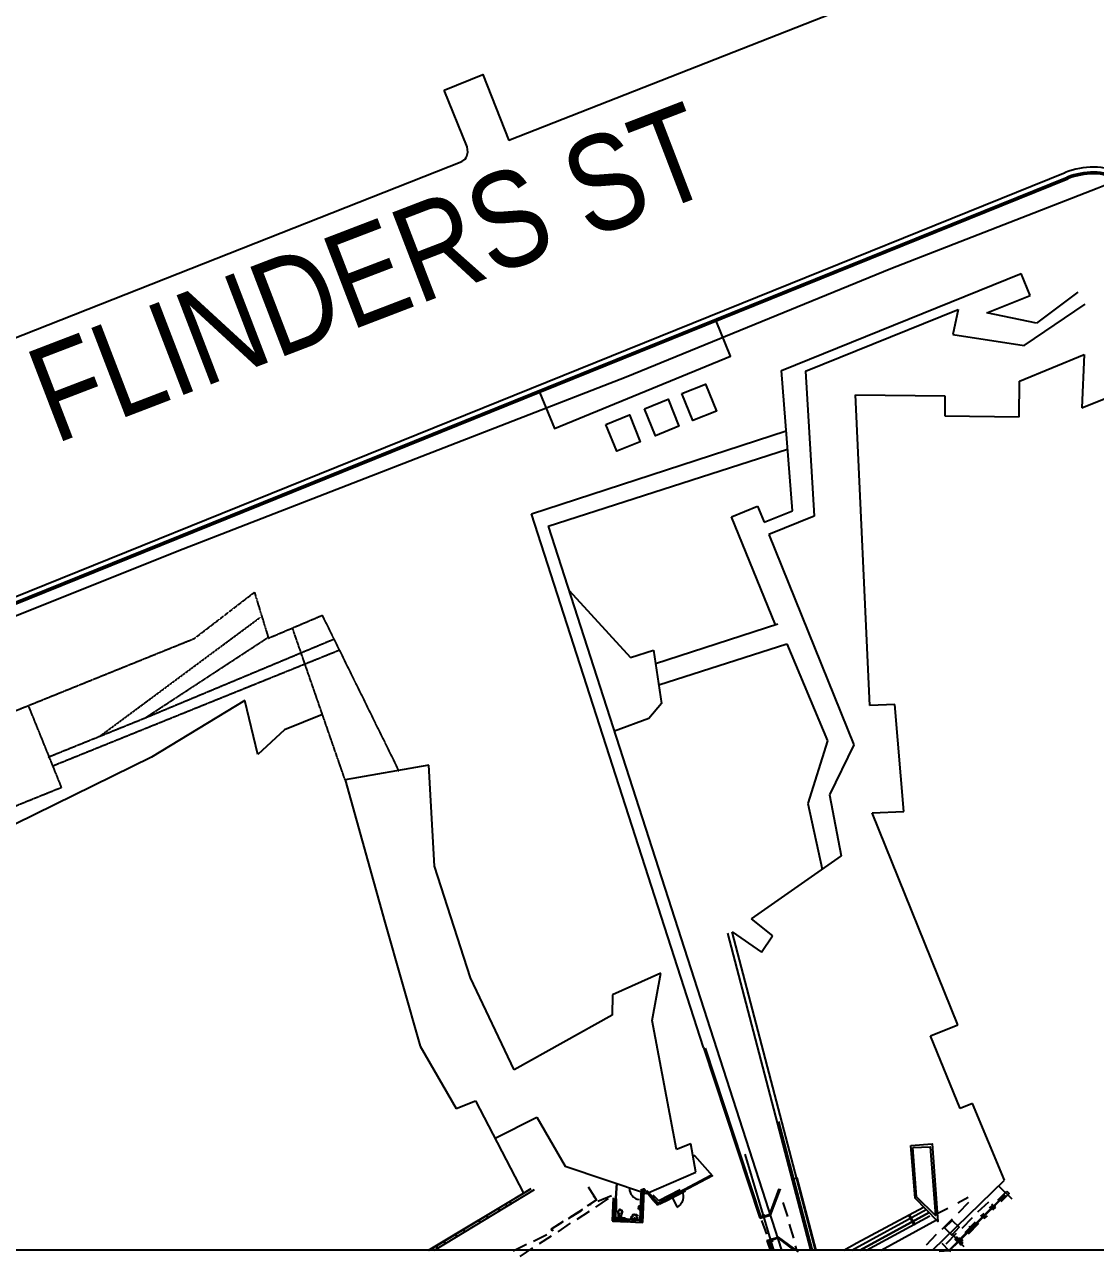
# Model space of a CAD drawing. Header units: millimetres. Extents: x -729344 to 300382, y -40316 to 483387.
# Drawn here: x -385539 to -290308, y -36839 to 72741 of the extents above; entities that cross this region are included whole.
import ezdxf
from ezdxf.enums import TextEntityAlignment as Align

# ---------------------------------------------------------------- set-up
doc = ezdxf.new("R2010")
doc.units = ezdxf.units.MM
doc.linetypes.add('HIDDEN', pattern=[9.525, 6.35, -3.175])
doc.layers.add('04-KEYPLAN', color=7, linetype='Continuous')
doc.styles.add('IMS', font='ARIALN.TTF')

# ---------------------------------------------------------------- blocks, each defined once
blk = doc.blocks.new('A$C005F7801')
for p, q in [((421580, 112359, 640), (386866, 98704, -10600)), ((295823, 39066, -2278), (436365, 95860, -2278)), ((296024, 38662, -2278), (436533, 95443, -2278)), ((296091, 38527, -2278), (436590, 95304, -2278)), ((411111, 78259, -2278), (432439, 86880, -2278)), ((433226, 84933, -2278), (432439, 86880, -2278)), ((429380, 83378, -2278), (433226, 84933, -2278)), ((437477, 85214, -2278), (433787, 82452, -2278)), ((413248, 78184, -2278), (426830, 83674, -2278)), ((426830, 83674, -2278), (426353, 81436, -2278)), ((433787, 82452, -2278), (429380, 83378, -2278)), ((432710, 80469, -2278), (438128, 84151, -2278)), ((426353, 81436, -2278), (432710, 80469, -2278)), ((432288, 77295, -2278), (438030, 79657, -2278)), ((438030, 79657, -2278), (437839, 74937, -2278)), ((412092, 65769, -2278), (411111, 78259, -2278)), ((413248, 78184, -2278), (414021, 65279, -2278)), ((437839, 74937, -2278), (445627, 78085, -2278)), ((432250, 74126, -2278), (432288, 77295, -2278)), ((418974, 48448, -2278), (417708, 76084, -2278)), ((417708, 76084, -2278), (425648, 75984, -2278)), ((425648, 75984, -2278), (425648, 74209, -2278)), ((425648, 74209, -2278), (432250, 74126, -2278)), ((388881, 65485, -2278), (411535, 72865, -2278)), ((390382, 64386, -2278), (411662, 71244, -2278)), ((406685, 65241, -2278), (408999, 66177, -2278)), ((408999, 66177, -2278), (409575, 64752, -2278)), ((409575, 64752, -2278), (412092, 65769, -2278)), ((404177, 18023, -2278), (388881, 65485, -2278)), ((410573, 55620, -2278), (406685, 65241, -2278)), ((414021, 65279, -2278), (409985, 63647, -2278)), ((390382, 64386, -2278), (411131, 0, -2278)), ((409985, 63647, -2278), (417549, 44933, -2278)), ((392225, 58667, -2278), (397690, 52704, -2278)), ((399917, 52186, -2278), (410808, 55696, -2278)), ((400200, 50271, -2278), (411594, 53943, -2278)), ((411594, 53943, -2278), (415225, 45302, -2278)), ((397690, 52704, -2278), (399742, 53365, -2278)), ((399742, 53365, -2278), (400444, 48622, -2278)), ((363391, 48883, -2278), (355094, 43845, -2278)), ((364548, 44074, -2278), (363391, 48883, -2278)), ((400444, 48622, -2278), (399327, 47286, -2278)), ((421209, 48523, -2278), (418974, 48448, -2278)), ((422015, 39011, -2278), (421209, 48523, -2278)), ((370297, 47633, -2278), (366919, 46267, -2278)), ((399327, 47286, -2278), (396257, 46155, -2278)), ((366919, 46267, -2278), (364548, 44074, -2278)), ((415225, 45302, -2278), (413449, 39720, -2278)), ((417549, 44933, -2278), (415398, 40506, -2278)), ((355094, 43845, -2278), (340946, 36891, -2278)), ((379749, 43146, -2278), (372309, 41823, -2278)), ((380244, 34141, -2278), (379749, 43146, -2278)), ((372309, 41823, -2278), (375834, 29165, -2278)), ((413449, 39720, -2278), (414750, 33892, -2278)), ((415398, 40506, -2278), (416436, 35068, -2278)), ((419175, 38906, -2278), (422015, 39011, -2278)), ((426808, 20025, -2278), (419175, 38906, -2278)), ((416436, 35068, -2278), (408414, 29476, -2278)), ((383469, 24218, -2278), (380244, 34141, -2278)), ((375834, 29165, -2278), (378989, 18143, -2278)), ((408414, 29476, -2278), (410311, 27959, -2278)), ((413737, 0, -3359), (406358, 28201, -3359)), ((414135, 0, -3359), (406745, 28298, -3359)), ((406745, 28298, -2278), (409350, 26513, -2278)), ((409350, 26513, -2278), (410311, 27959, -2278)), ((387345, 16018, -2278), (383469, 24218, -2278)), ((400388, 24643, -2278), (396100, 22701, -2278)), ((399629, 20407, -2278), (400388, 24643, -2278)), ((396100, 22701, -2278), (396048, 20884, -2278)), ((396048, 20884, -2278), (387345, 16018, -2278)), ((401796, 8934, -2278), (399629, 20407, -2278)), ((424386, 19046, -2278), (426808, 20025, -2278)), ((426998, 12583, -2278), (424386, 19046, -2278)), ((378989, 18143, -2278), (382185, 12577, -2278)), ((404177, 18023, -3359), (409196, 2829, -3359)), ((404326, 17961, -3359), (409281, 2925, -3359)), ((382185, 12577, -2278), (383914, 13276, -2278)), ((383914, 13276, -2278), (388184, 5069, -2278)), ((428100, 13028, -2278), (426998, 12583, -2278)), ((430960, 6226, -2278), (428100, 13028, -2278)), ((385650, 9938, -2278), (389356, 11810, -2278)), ((389356, 11810, -2278), (391878, 7467, -2278)), ((410852, 11430, -3359), (413840, 0, -3359)), ((403051, 9441, -2278), (401796, 8934, -2278)), ((403505, 6930, -2278), (403051, 9441, -2278)), ((407872, 8520, -2278), (410407, 0, -2278)), ((391878, 7467, -2278), (399103, 5039, -2278)), ((399103, 5039, -2278), (403505, 6930, -2278)), ((400164, 4182, -3359), (404834, 6662, -3359)), ((394668, 4456, -3359), (393956, 5585, -3359)), ((396470, 5940, -3359), (396268, 2826, -3359)), ((396268, 2826, -3359), (396470, 5940, -3359)), ((424544, 0, -2278), (430960, 6226, -2278)), ((431637, 4522, -3359), (430489, 5658, -3359)), ((379730, 0, -3359), (388815, 5448, -3359)), ((379824, 0, -3359), (388868, 5470, -3359)), ((379824, 0, -3359), (388868, 5470, -3359)), ((380267, 0, -3359), (389145, 5399, -3359)), ((394046, 4014, -3359), (394668, 4456, -3359)), ((394622, 3818, -3359), (395729, 4583, -3359)), ((396003, 4820, -3359), (394787, 4319, -3359)), ((396143, 4630, -3359), (396047, 2611, -3359)), ((396218, 4599, -3359), (396094, 3249, -3359)), ((396218, 4599, -3359), (396100, 2633, -3359)), ((396209, 4471, -3359), (396389, 4484, -3359)), ((396237, 2751, -3359), (396346, 4590, -3359)), ((396336, 4462, -3359), (396346, 4590, -3359)), ((396433, 4378, -3359), (396486, 4400, -3359)), ((398543, 2710, -3359), (398663, 5420, -3359)), ((398716, 5442, -3359), (398564, 2658, -3359)), ((398707, 5315, -3359), (398564, 2658, -3359)), ((398564, 2658, -3359), (398707, 5315, -3359)), ((398664, 4369, -3359), (398716, 4391, -3359)), ((398705, 2468, -3359), (398857, 5253, -3359)), ((398779, 2437, -3359), (398909, 5274, -3359)), ((398785, 3924, -3359), (398857, 5253, -3359)), ((398897, 5455, -3359), (399768, 4391, -3359)), ((399143, 5309, -3359), (400164, 4182, -3359)), ((399532, 4664, -3359), (400123, 3980, -3359)), ((399563, 4739, -3359), (400154, 4055, -3359)), ((399678, 4910, -3359), (400204, 4385, -3359)), ((402096, 5349, -3359), (400204, 4385, -3359)), ((400313, 4120, -3359), (401486, 4727, -3359)), ((400640, 4378, -3359), (400693, 4400, -3359)), ((400693, 4400, -3359), (400661, 4325, -3359)), ((400693, 4400, -3359), (400661, 4325, -3359)), ((400693, 4400, -3359), (400661, 4325, -3359)), ((400693, 4400, -3359), (400661, 4325, -3359)), ((400693, 4400, -3359), (400661, 4325, -3359)), ((400693, 4400, -3359), (400661, 4325, -3359)), ((402575, 5237, -3359), (400683, 4273, -3359)), ((400693, 4400, -3359), (400745, 4422, -3359)), ((400693, 4400, -3359), (400715, 4347, -3359)), ((400693, 4400, -3359), (400715, 4347, -3359)), ((400693, 4400, -3359), (400715, 4347, -3359)), ((400693, 4400, -3359), (400715, 4347, -3359)), ((400693, 4400, -3359), (400715, 4347, -3359)), ((400693, 4400, -3359), (400715, 4347, -3359)), ((400693, 4400, -3359), (400715, 4347, -3359)), ((400693, 4400, -3359), (400715, 4347, -3359)), ((400693, 4400, -3359), (400715, 4347, -3359)), ((400693, 4400, -3359), (400715, 4347, -3359)), ((400693, 4400, -3359), (400715, 4347, -3359)), ((400693, 4400, -3359), (400715, 4347, -3359)), ((400693, 4400, -3359), (400715, 4347, -3359)), ((400693, 4400, -3359), (400715, 4347, -3359)), ((400693, 4400, -3359), (400715, 4347, -3359)), ((400693, 4400, -3359), (400715, 4347, -3359)), ((401221, 4618, -3359), (400715, 4347, -3359)), ((401221, 4618, -3359), (400715, 4347, -3359)), ((401315, 4842, -3359), (401856, 3827, -3359)), ((401315, 4842, -3359), (401856, 3827, -3359)), ((408732, 4556, -3359), (409128, 3296, -3359)), ((426817, 4208, -3359), (427726, 4706, -3359)), ((426817, 4208, -3359), (427726, 4706, -3359)), ((426935, 915, -3359), (431028, 4951, -3359)), ((427010, 884, -3359), (431049, 4899, -3359)), ((430996, 4877, -3359), (430029, 3922, -3359)), ((430374, 4435, -3359), (431152, 5250, -3359)), ((430555, 4448, -3359), (430828, 4684, -3359)), ((385943, 3709, -3359), (385891, 3687, -3359)), ((386640, 4120, -3359), (386588, 4098, -3359)), ((386989, 4325, -3359), (386936, 4303, -3359)), ((392188, 2816, -3359), (393318, 3529, -3359)), ((392326, 2934, -3359), (393455, 3647, -3359)), ((392954, 2760, -3359), (394030, 3451, -3359)), ((394152, 4058, -3359), (393835, 3927, -3359)), ((396121, 3631, -3359), (396174, 3653, -3359)), ((396121, 3631, -3359), (396174, 3653, -3359)), ((396121, 3631, -3359), (396174, 3653, -3359)), ((396143, 3578, -3359), (396196, 3600, -3359)), ((396143, 3578, -3359), (396196, 3600, -3359)), ((396143, 3578, -3359), (396196, 3600, -3359)), ((396143, 3578, -3359), (396196, 3600, -3359)), ((396143, 3578, -3359), (396196, 3600, -3359)), ((396143, 3578, -3359), (396196, 3600, -3359)), ((396271, 3569, -3359), (396324, 3591, -3359)), ((396271, 3569, -3359), (396324, 3591, -3359)), ((396271, 3569, -3359), (396324, 3591, -3359)), ((396271, 3569, -3359), (396324, 3591, -3359)), ((396271, 3569, -3359), (396324, 3591, -3359)), ((396271, 3569, -3359), (396324, 3591, -3359)), ((396271, 3569, -3359), (396324, 3591, -3359)), ((396271, 3569, -3359), (396324, 3591, -3359)), ((396271, 3569, -3359), (396324, 3591, -3359)), ((396271, 3569, -3359), (396324, 3591, -3359)), ((396302, 3644, -3359), (396355, 3665, -3359)), ((396330, 2975, -3359), (396364, 3793, -3359)), ((396380, 4356, -3359), (396433, 4378, -3359)), ((396439, 3762, -3359), (396433, 4378, -3359)), ((396616, 3031, -3359), (396591, 3392, -3359)), ((396856, 3501, -3359), (396878, 3448, -3359)), ((396871, 3012, -3359), (396974, 3364, -3359)), ((396952, 3417, -3359), (396974, 3364, -3359)), ((398405, 3644, -3359), (398424, 3899, -3359)), ((398405, 3644, -3359), (398424, 3899, -3359)), ((398405, 3644, -3359), (398511, 3687, -3359)), ((398405, 3644, -3359), (398511, 3687, -3359)), ((398533, 3635, -3359), (398405, 3644, -3359)), ((398533, 3635, -3359), (398405, 3644, -3359)), ((398480, 3613, -3359), (398530, 3943, -3359)), ((398480, 3613, -3359), (398530, 3943, -3359)), ((398480, 3613, -3359), (398554, 3582, -3359)), ((398480, 3613, -3359), (398554, 3582, -3359)), ((398530, 3943, -3359), (398605, 3912, -3359)), ((398530, 3943, -3359), (398605, 3912, -3359)), ((398607, 3603, -3359), (398533, 3635, -3359)), ((398607, 3603, -3359), (398533, 3635, -3359)), ((398605, 3912, -3359), (398552, 3890, -3359)), ((398605, 3912, -3359), (398552, 3890, -3359)), ((398598, 3476, -3359), (398651, 3497, -3359)), ((398620, 3423, -3359), (398673, 3445, -3359)), ((398620, 3423, -3359), (398673, 3445, -3359)), ((398620, 3423, -3359), (398673, 3445, -3359)), ((398620, 3423, -3359), (398673, 3445, -3359)), ((398620, 3423, -3359), (398673, 3445, -3359)), ((398620, 3423, -3359), (398673, 3445, -3359)), ((398620, 3423, -3359), (398673, 3445, -3359)), ((398620, 3423, -3359), (398673, 3445, -3359)), ((398620, 3423, -3359), (398673, 3445, -3359)), ((398620, 3423, -3359), (398673, 3445, -3359)), ((398686, 4316, -3359), (398738, 4338, -3359)), ((398686, 4316, -3359), (398738, 4338, -3359)), ((398686, 4316, -3359), (398738, 4338, -3359)), ((398686, 4316, -3359), (398738, 4338, -3359)), ((398686, 4316, -3359), (398738, 4338, -3359)), ((398686, 4316, -3359), (398738, 4338, -3359)), ((398686, 4316, -3359), (398738, 4338, -3359)), ((398686, 4316, -3359), (398738, 4338, -3359)), ((398686, 4316, -3359), (398738, 4338, -3359)), ((398686, 4316, -3359), (398738, 4338, -3359)), ((398748, 3414, -3359), (398801, 3436, -3359)), ((398748, 3414, -3359), (398801, 3436, -3359)), ((398748, 3414, -3359), (398801, 3436, -3359)), ((398748, 3414, -3359), (398801, 3436, -3359)), ((398748, 3414, -3359), (398801, 3436, -3359)), ((398748, 3414, -3359), (398801, 3436, -3359)), ((398748, 3414, -3359), (398801, 3436, -3359)), ((398748, 3414, -3359), (398801, 3436, -3359)), ((398779, 3488, -3359), (398832, 3510, -3359)), ((398779, 3488, -3359), (398832, 3510, -3359)), ((398779, 3488, -3359), (398832, 3510, -3359)), ((398779, 3488, -3359), (398832, 3510, -3359)), ((398791, 4359, -3359), (398844, 4381, -3359)), ((398791, 4359, -3359), (398844, 4381, -3359)), ((398813, 4307, -3359), (398866, 4328, -3359)), ((398813, 4307, -3359), (398866, 4328, -3359)), ((398813, 4307, -3359), (398866, 4328, -3359)), ((398813, 4307, -3359), (398866, 4328, -3359)), ((398813, 4307, -3359), (398866, 4328, -3359)), ((398813, 4307, -3359), (398866, 4328, -3359)), ((398813, 4307, -3359), (398866, 4328, -3359)), ((398813, 4307, -3359), (398866, 4328, -3359)), ((400661, 4325, -3359), (400154, 4055, -3359)), ((400661, 4325, -3359), (400154, 4055, -3359)), ((400154, 4055, -3359), (400207, 4077, -3359)), ((400154, 4055, -3359), (400207, 4077, -3359)), ((400154, 4055, -3359), (400207, 4077, -3359)), ((400154, 4055, -3359), (400207, 4077, -3359)), ((400154, 4055, -3359), (400207, 4077, -3359)), ((400154, 4055, -3359), (400207, 4077, -3359)), ((400661, 4325, -3359), (400640, 4378, -3359)), ((400640, 4378, -3359), (400661, 4325, -3359)), ((400640, 4378, -3359), (400661, 4325, -3359)), ((400661, 4325, -3359), (400715, 4347, -3359)), ((400661, 4325, -3359), (400715, 4347, -3359)), ((400661, 4325, -3359), (400715, 4347, -3359)), ((400661, 4325, -3359), (400715, 4347, -3359)), ((400661, 4325, -3359), (400715, 4347, -3359)), ((400661, 4325, -3359), (400715, 4347, -3359)), ((400715, 4347, -3359), (400661, 4325, -3359)), ((400661, 4325, -3359), (400715, 4347, -3359)), ((400715, 4347, -3359), (400661, 4325, -3359)), ((400715, 4347, -3359), (400661, 4325, -3359)), ((400715, 4347, -3359), (400661, 4325, -3359)), ((400715, 4347, -3359), (400661, 4325, -3359)), ((400715, 4347, -3359), (400661, 4325, -3359)), ((400715, 4347, -3359), (400661, 4325, -3359)), ((400715, 4347, -3359), (400661, 4325, -3359)), ((400661, 4325, -3359), (400715, 4347, -3359)), ((400661, 4325, -3359), (400715, 4347, -3359)), ((400661, 4325, -3359), (400715, 4347, -3359)), ((400661, 4325, -3359), (400715, 4347, -3359)), ((400661, 4325, -3359), (400715, 4347, -3359)), ((400661, 4325, -3359), (400715, 4347, -3359)), ((400661, 4325, -3359), (400715, 4347, -3359)), ((400661, 4325, -3359), (400715, 4347, -3359)), ((400661, 4325, -3359), (400715, 4347, -3359)), ((400661, 4325, -3359), (400715, 4347, -3359)), ((400661, 4325, -3359), (400715, 4347, -3359)), ((400661, 4325, -3359), (400715, 4347, -3359)), ((400661, 4325, -3359), (400715, 4347, -3359)), ((400661, 4325, -3359), (400715, 4347, -3359)), ((400661, 4325, -3359), (400715, 4347, -3359)), ((400661, 4325, -3359), (400715, 4347, -3359)), ((400661, 4325, -3359), (400715, 4347, -3359)), ((400661, 4325, -3359), (400715, 4347, -3359)), ((400661, 4325, -3359), (400715, 4347, -3359)), ((400661, 4325, -3359), (400715, 4347, -3359)), ((400661, 4325, -3359), (400715, 4347, -3359)), ((400661, 4325, -3359), (400715, 4347, -3359)), ((400661, 4325, -3359), (400715, 4347, -3359)), ((400661, 4325, -3359), (400715, 4347, -3359)), ((400661, 4325, -3359), (400715, 4347, -3359)), ((400661, 4325, -3359), (400715, 4347, -3359)), ((400661, 4325, -3359), (400715, 4347, -3359)), ((400661, 4325, -3359), (400715, 4347, -3359)), ((400661, 4325, -3359), (400715, 4347, -3359)), ((400661, 4325, -3359), (400715, 4347, -3359)), ((400661, 4325, -3359), (400715, 4347, -3359)), ((400661, 4325, -3359), (400715, 4347, -3359)), ((400715, 4347, -3359), (400767, 4369, -3359)), ((400715, 4347, -3359), (400767, 4369, -3359)), ((400715, 4347, -3359), (400767, 4369, -3359)), ((400715, 4347, -3359), (400767, 4369, -3359)), ((400715, 4347, -3359), (400767, 4369, -3359)), ((400715, 4347, -3359), (400767, 4369, -3359)), ((400715, 4347, -3359), (400767, 4369, -3359)), ((400715, 4347, -3359), (400767, 4369, -3359)), ((400715, 4347, -3359), (400767, 4369, -3359)), ((400715, 4347, -3359), (400767, 4369, -3359)), ((400715, 4347, -3359), (400767, 4369, -3359)), ((401856, 3827, -3359), (401909, 3849, -3359)), ((401856, 3827, -3359), (401909, 3849, -3359)), ((401856, 3827, -3359), (401909, 3849, -3359)), ((411670, 2981, -3359), (411275, 4242, -3359)), ((417383, 0, -3359), (423976, 3595, -3359)), ((417834, 632, -3359), (423762, 3816, -3359)), ((417834, 632, -3359), (423762, 3816, -3359)), ((418111, 0, -3359), (424266, 3343, -3359)), ((424266, 3343, -3359), (418111, 0, -3359)), ((418111, 0, -3359), (424266, 3343, -3359)), ((424979, 3265, -3359), (425909, 3710, -3359)), ((424979, 3265, -3359), (425909, 3710, -3359)), ((427741, 4217, -3359), (426826, 3284, -3359)), ((428579, 3386, -3359), (429568, 4289, -3359)), ((428672, 2559, -3359), (430081, 3943, -3359)), ((429008, 2944, -3359), (429976, 3900, -3359)), ((429606, 3747, -3359), (429879, 3984, -3359)), ((430147, 3785, -3359), (429835, 4089, -3359)), ((430147, 3785, -3359), (429873, 3548, -3359)), ((430029, 3922, -3359), (430081, 3943, -3359)), ((384898, 3093, -3359), (384845, 3071, -3359)), ((390657, 1876, -3359), (391734, 2567, -3359)), ((391255, 1627, -3359), (392362, 2393, -3359)), ((396047, 2611, -3359), (398779, 2437, -3359)), ((396078, 2685, -3359), (396131, 2707, -3359)), ((396078, 2685, -3359), (396131, 2707, -3359)), ((396078, 2685, -3359), (396131, 2707, -3359)), ((396078, 2685, -3359), (396131, 2707, -3359)), ((396078, 2685, -3359), (396131, 2707, -3359)), ((396078, 2685, -3359), (396131, 2707, -3359)), ((396078, 2685, -3359), (396131, 2707, -3359)), ((396078, 2685, -3359), (396131, 2707, -3359)), ((396100, 2633, -3359), (396152, 2654, -3359)), ((396100, 2633, -3359), (396152, 2654, -3359)), ((396100, 2633, -3359), (396152, 2654, -3359)), ((396100, 2633, -3359), (396152, 2654, -3359)), ((396100, 2633, -3359), (398705, 2468, -3359)), ((396121, 2580, -3359), (397450, 2508, -3359)), ((396205, 2676, -3359), (396258, 2698, -3359)), ((396205, 2676, -3359), (396258, 2698, -3359)), ((396205, 2676, -3359), (396258, 2698, -3359)), ((396205, 2676, -3359), (396258, 2698, -3359)), ((396205, 2676, -3359), (396258, 2698, -3359)), ((396205, 2676, -3359), (396258, 2698, -3359)), ((396205, 2676, -3359), (396258, 2698, -3359)), ((396205, 2676, -3359), (396258, 2698, -3359)), ((396205, 2676, -3359), (396258, 2698, -3359)), ((396205, 2676, -3359), (396258, 2698, -3359)), ((396227, 2623, -3359), (396280, 2645, -3359)), ((396227, 2623, -3359), (396280, 2645, -3359)), ((396227, 2623, -3359), (396280, 2645, -3359)), ((396227, 2623, -3359), (396280, 2645, -3359)), ((396237, 2751, -3359), (396290, 2773, -3359)), ((398564, 2658, -3359), (396237, 2751, -3359)), ((396330, 2975, -3359), (396255, 3006, -3359)), ((396268, 2826, -3359), (398543, 2710, -3359)), ((398564, 2658, -3359), (396268, 2826, -3359)), ((396330, 2975, -3359), (396277, 2953, -3359)), ((396280, 2645, -3359), (396333, 2667, -3359)), ((396280, 2645, -3359), (396333, 2667, -3359)), ((396280, 2645, -3359), (396333, 2667, -3359)), ((396280, 2645, -3359), (396333, 2667, -3359)), ((396280, 2645, -3359), (396333, 2667, -3359)), ((396280, 2645, -3359), (396333, 2667, -3359)), ((396280, 2645, -3359), (396333, 2667, -3359)), ((396290, 2773, -3359), (396342, 2794, -3359)), ((396290, 2773, -3359), (396342, 2794, -3359)), ((396290, 2773, -3359), (396342, 2794, -3359)), ((396290, 2773, -3359), (396342, 2794, -3359)), ((396290, 2773, -3359), (396342, 2794, -3359)), ((396290, 2773, -3359), (396342, 2794, -3359)), ((396290, 2773, -3359), (396342, 2794, -3359)), ((396290, 2773, -3359), (396342, 2794, -3359)), ((396290, 2773, -3359), (396342, 2794, -3359)), ((396576, 2829, -3359), (396629, 2851, -3359)), ((396616, 3031, -3359), (396607, 2903, -3359)), ((396871, 3012, -3359), (396616, 3031, -3359)), ((396859, 3193, -3359), (396806, 3171, -3359)), ((396871, 3012, -3359), (396862, 2885, -3359)), ((396884, 2832, -3359), (396906, 2779, -3359)), ((397139, 2813, -3359), (397161, 2760, -3359)), ((397192, 2835, -3359), (397245, 2857, -3359)), ((397192, 2835, -3359), (397214, 2782, -3359)), ((397428, 2561, -3359), (397481, 2583, -3359)), ((397428, 2561, -3359), (397481, 2583, -3359)), ((397438, 2689, -3359), (397491, 2710, -3359)), ((397438, 2689, -3359), (397491, 2710, -3359)), ((397481, 2583, -3359), (397534, 2605, -3359)), ((397481, 2583, -3359), (397534, 2605, -3359)), ((397481, 2583, -3359), (397534, 2605, -3359)), ((397481, 2583, -3359), (397534, 2605, -3359)), ((397491, 2710, -3359), (397544, 2732, -3359)), ((397491, 2710, -3359), (397544, 2732, -3359)), ((397491, 2710, -3359), (397544, 2732, -3359)), ((397491, 2710, -3359), (397544, 2732, -3359)), ((397503, 2530, -3359), (397556, 2552, -3359)), ((397512, 2657, -3359), (397565, 2679, -3359)), ((397795, 3022, -3359), (397764, 2947, -3359)), ((397777, 2766, -3359), (397830, 2788, -3359)), ((397777, 2766, -3359), (397830, 2788, -3359)), ((398287, 2729, -3359), (397777, 2766, -3359)), ((397799, 2714, -3359), (398309, 2676, -3359)), ((397839, 2916, -3359), (397861, 2863, -3359)), ((397902, 3065, -3359), (397849, 3043, -3359)), ((397870, 2990, -3359), (397892, 2938, -3359)), ((398041, 2875, -3359), (398094, 2897, -3359)), ((398041, 2875, -3359), (398094, 2897, -3359)), ((398041, 2875, -3359), (398094, 2897, -3359)), ((398041, 2875, -3359), (398094, 2897, -3359)), ((398191, 2813, -3359), (398213, 2760, -3359)), ((398244, 2835, -3359), (398266, 2782, -3359)), ((398287, 2729, -3359), (398340, 2751, -3359)), ((398287, 2729, -3359), (398340, 2751, -3359)), ((398359, 3006, -3359), (398337, 3059, -3359)), ((398502, 2508, -3359), (398555, 2530, -3359)), ((398502, 2508, -3359), (398555, 2530, -3359)), ((398502, 2508, -3359), (398555, 2530, -3359)), ((398502, 2508, -3359), (398555, 2530, -3359)), ((398502, 2508, -3359), (398555, 2530, -3359)), ((398502, 2508, -3359), (398555, 2530, -3359)), ((398502, 2508, -3359), (398555, 2530, -3359)), ((398502, 2508, -3359), (398555, 2530, -3359)), ((398502, 2508, -3359), (398555, 2530, -3359)), ((398502, 2508, -3359), (398555, 2530, -3359)), ((398511, 2636, -3359), (398564, 2658, -3359)), ((398511, 2636, -3359), (398564, 2658, -3359)), ((398511, 2636, -3359), (398564, 2658, -3359)), ((398511, 2636, -3359), (398564, 2658, -3359)), ((398511, 2636, -3359), (398564, 2658, -3359)), ((398511, 2636, -3359), (398564, 2658, -3359)), ((398511, 2636, -3359), (398564, 2658, -3359)), ((398511, 2636, -3359), (398564, 2658, -3359)), ((398511, 2636, -3359), (398564, 2658, -3359)), ((398555, 2530, -3359), (398608, 2552, -3359)), ((398555, 2530, -3359), (398608, 2552, -3359)), ((398555, 2530, -3359), (398608, 2552, -3359)), ((398555, 2530, -3359), (398608, 2552, -3359)), ((398555, 2530, -3359), (398608, 2552, -3359)), ((398564, 2658, -3359), (398617, 2679, -3359)), ((398564, 2658, -3359), (398617, 2679, -3359)), ((398564, 2658, -3359), (398617, 2679, -3359)), ((398577, 2477, -3359), (398630, 2499, -3359)), ((398577, 2477, -3359), (398630, 2499, -3359)), ((398577, 2477, -3359), (398630, 2499, -3359)), ((398577, 2477, -3359), (398630, 2499, -3359)), ((398577, 2477, -3359), (398630, 2499, -3359)), ((398608, 2552, -3359), (398661, 2574, -3359)), ((398683, 2521, -3359), (398735, 2542, -3359)), ((398705, 2468, -3359), (398757, 2489, -3359)), ((398705, 2468, -3359), (398757, 2489, -3359)), ((398705, 2468, -3359), (398757, 2489, -3359)), ((398705, 2468, -3359), (398757, 2489, -3359)), ((398735, 2542, -3359), (398788, 2564, -3359)), ((398735, 2542, -3359), (398788, 2564, -3359)), ((398735, 2542, -3359), (398788, 2564, -3359)), ((409336, 2639, -3359), (409784, 1401, -3359)), ((409554, 3162, -3359), (409395, 3096, -3359)), ((409576, 3109, -3359), (409395, 3096, -3359)), ((409417, 3044, -3359), (409408, 2916, -3359)), ((409417, 3044, -3359), (409470, 3065, -3359)), ((409417, 3044, -3359), (409470, 3065, -3359)), ((409417, 3044, -3359), (409461, 2938, -3359)), ((409461, 2938, -3359), (409514, 2960, -3359)), ((409461, 2938, -3359), (409514, 2960, -3359)), ((409483, 2885, -3359), (409641, 2950, -3359)), ((409483, 2885, -3359), (409641, 2950, -3359)), ((409576, 3109, -3359), (409629, 3131, -3359)), ((409576, 3109, -3359), (409629, 3131, -3359)), ((409641, 2950, -3359), (409576, 3109, -3359)), ((409641, 2950, -3359), (409576, 3109, -3359)), ((409641, 2950, -3359), (409694, 2972, -3359)), ((409641, 2950, -3359), (409694, 2972, -3359)), ((412221, 1043, -3359), (411826, 2303, -3359)), ((418694, 0, -3359), (424322, 3056, -3359)), ((418694, 0, -3359), (424322, 3056, -3359)), ((419990, 0, -3359), (424910, 2680, -3359)), ((419990, 0, -3359), (424910, 2680, -3359)), ((426301, 2758, -3359), (425386, 1824, -3359)), ((427191, 1949, -3359), (428106, 2882, -3359)), ((427471, 1569, -3359), (428386, 2503, -3359)), ((428632, 2357, -3359), (427717, 1423, -3359)), ((428009, 1915, -3359), (428977, 2870, -3359)), ((429126, 2808, -3359), (428837, 3059, -3359)), ((428859, 3007, -3359), (429132, 3243, -3359)), ((429008, 2944, -3359), (429061, 2966, -3359)), ((429400, 3044, -3359), (429126, 2808, -3359)), ((382829, 1808, -3359), (382807, 1861, -3359)), ((389065, 787, -3359), (390237, 1394, -3359)), ((389065, 787, -3359), (390237, 1394, -3359)), ((389587, 569, -3359), (390664, 1260, -3359)), ((390798, 1686, -3359), (390657, 1876, -3359)), ((424891, 1373, -3359), (423977, 440, -3359)), ((425781, 564, -3359), (426696, 1497, -3359)), ((426043, -71, -3359), (427452, 1314, -3359)), ((427378, 293, -3359), (426282, 1451, -3359)), ((426702, 881, -3359), (426976, 1118, -3359)), ((426721, 1137, -3359), (427225, 664, -3359)), ((428106, 1831, -3359), (427816, 2083, -3359)), ((427925, 1818, -3359), (428199, 2054, -3359)), ((428009, 1915, -3359), (428062, 1936, -3359)), ((380094, 186, -3359), (380041, 165, -3359)), ((380442, 392, -3359), (380389, 370, -3359)), ((381139, 803, -3359), (381086, 781, -3359)), ((387257, -81, -3359), (388429, 526, -3359)), ((387257, -81, -3359), (388429, 526, -3359)), ((387888, -563, -3359), (388996, 202, -3359)), ((409822, 859, -3359), (410106, 0, -3359)), ((409971, 797, -3359), (410233, 0, -3359)), ((409993, 744, -3359), (410226, 0, -3359)), ((410267, 981, -3359), (410108, 915, -3359)), ((410108, 915, -3359), (410161, 937, -3359)), ((410108, 915, -3359), (410174, 757, -3359)), ((410108, 915, -3359), (410174, 757, -3359)), ((410174, 757, -3359), (410332, 822, -3359)), ((410174, 757, -3359), (410332, 822, -3359)), ((410174, 757, -3359), (410227, 778, -3359)), ((410174, 757, -3359), (410227, 778, -3359)), ((410267, 981, -3359), (410320, 1002, -3359)), ((410267, 981, -3359), (410320, 1002, -3359)), ((410332, 822, -3359), (410267, 981, -3359)), ((410332, 822, -3359), (410267, 981, -3359)), ((410332, 822, -3359), (410385, 844, -3359)), ((410332, 822, -3359), (410385, 844, -3359)), ((412490, 0, -3359), (412377, 365, -3359)), ((416673, 0, -3359), (417834, 632, -3359)), ((416673, 0, -3359), (417834, 632, -3359)), ((425218, 0, -3359), (425256, 38, -3359)), ((426043, -71, -3359), (425399, 592, -3359)), ((426192, -133, -3359), (425819, 23, -3359)), ((426020, 0, -3359), (426021, -18, -3359)), ((426852, 819, -3359), (426021, -18, -3359)), ((426927, 788, -3359), (426043, -71, -3359)), ((427107, 800, -3359), (426870, 1074, -3359)), ((426905, 841, -3359), (426957, 863, -3359)), ((427244, 919, -3359), (426970, 682, -3359)), ((426988, 937, -3359), (427042, 959, -3359)), ((426043, -71, -3359), (425140, -133, -3359))]:
    blk.add_line(p, q)
at = {"linetype": 'HIDDEN'}
for p, q in [((358903, 54410, -2278), (364240, 58517, -2278)), ((364240, 58517, -2278), (365489, 54435, -2278)), ((350507, 45721, -2278), (364785, 56306, -2278)), ((365489, 54435, -2278), (370267, 56468, -2278)), ((370267, 56468, -2278), (377091, 42598, -2278)), ((372309, 41823, -2278), (367627, 55345, -2278)), ((333512, 44147, -2278), (358903, 54410, -2278)), ((354531, 47347, -2278), (365501, 54533, -2278)), ((354531, 47347, -2278), (371306, 54357, -2278)), ((346293, 43073, -2278), (371787, 53379, -2278)), ((347088, 41168, -2278), (344146, 48445, -2278)), ((345857, 43841, -2278), (354531, 47347, -2278)), ((340824, 38636, -2278), (347088, 41168, -2278))]:
    blk.add_line(p, q, dxfattribs=at)
for points in [[(0, 519662), (611245, 519662), (611245, 0), (0, 0)], [(422623, 9286), (424533, 9454), (425028, 2543), (422999, 4615)], [(422623, 9286), (424533, 9454), (425028, 2543), (422999, 4615)], [(422816, 9118), (424334, 9186), (424811, 3072), (423136, 4734)], [(422816, 9118), (424334, 9186), (424811, 3072), (423136, 4734)], [(400661, 4325), (400521, 4515), (400574, 4537), (400693, 4400)], [(400640, 4378), (400574, 4537), (400693, 4400)], [(386030, 3498), (386083, 3519), (385965, 3656), (385912, 3634)], [(386728, 3908), (386640, 4120), (386610, 4045)], [(387023, 4092), (387076, 4113), (386989, 4325), (386936, 4303)], [(429891, 3803), (430060, 3996), (430134, 3965), (429944, 3825)], [(384201, 2682), (384170, 2607), (384148, 2660)], [(384288, 2470), (384341, 2492), (384222, 2629), (384170, 2607)], [(384985, 2881), (385038, 2903), (384919, 3040), (384866, 3018)], [(422505, 3112), (422981, 2257), (422928, 2235), (422452, 3090)], [(422505, 3112), (422981, 2257), (422928, 2235), (422452, 3090)], [(425629, 1986), (426291, 2630), (426914, 2020), (426273, 1323)], [(426988, 937), (428345, 2300), (428367, 2248), (427042, 959)], [(428924, 2848), (429092, 3041), (429114, 2988), (428946, 2795)], [(382185, 1419), (382132, 1397), (382110, 1450)], [(382219, 1185), (382272, 1207), (382185, 1419), (382132, 1397)], [(382916, 1596), (382969, 1618), (382829, 1808)], [(426988, 937), (428009, 1915), (427042, 959)], [(427903, 1871), (428094, 2011), (427925, 1818)], [(380181, -25), (380115, 134), (380063, 112)], [(380529, 180), (380464, 339), (380411, 317)], [(381173, 569), (381226, 591), (381139, 803), (381108, 728)], [(426852, 819), (426021, -18), (426043, -71), (426874, 766)], [(426852, 819), (426021, -18), (426043, -71), (426874, 766)], [(426553, 944), (426606, 966), (426821, 744), (426767, 723)], [(427057, 471), (427036, 524), (426821, 744)], [(426988, 937), (427073, 1034), (427095, 981), (427010, 884)]]:
    blk.add_lwpolyline(points, close=True)
for points, elevation in [([(381116, 103189), (384555, 104579), (386866, 98704)], 133), ([(389605, 76317), (390936, 73081), (406587, 79518), (405296, 82658)], -2278)]:
    blk.add_lwpolyline(points, dxfattribs=dict(elevation=elevation))
at = {"elevation": -2278}
for points in [[(402266, 76191), (404356, 77035), (405326, 74636), (403236, 73792)], [(398942, 74847), (401032, 75692), (402001, 73293), (399912, 72448)], [(395500, 73455), (397589, 74300), (398559, 71901), (396469, 71057)]]:
    blk.add_lwpolyline(points, close=True, dxfattribs=at)
for points in [[(403318, 8389), (403371, 8411), (404983, 6600), (400154, 4055), (398919, 5402)], [(396218, 4599), (396100, 2633), (398705, 2468), (398875, 5508)], [(413744, 0), (412093, 6311), (412485, 6410), (414162, 0)], [(393888, 3949), (394668, 4456), (394410, 4782)], [(396209, 4471), (396389, 4484), (396442, 4506)], [(396336, 4462), (396237, 2751), (398564, 2658)], [(396420, 4559), (396411, 4431), (396336, 4462)], [(396380, 4356), (396433, 4378), (396358, 4409)], [(397590, 5473), (397602, 5293), (397668, 5134), (397733, 4976), (397851, 4839), (397970, 4702), (398141, 4587), (398290, 4525), (398492, 4484)], [(398791, 4359), (398664, 4369), (398716, 4391)], [(398686, 4316), (398664, 4369), (398716, 4391)], [(398791, 4359), (398844, 4381), (398897, 4403)], [(399563, 4739), (400154, 4055), (400207, 4077)], [(402267, 5234), (402354, 5022), (402367, 4842), (402379, 4661), (402338, 4459), (402245, 4235), (402130, 4064), (401993, 3946), (401856, 3827)], [(409196, 2829), (410139, 3093), (411029, 5440)], [(409281, 2925), (410096, 3199), (410901, 5449)], [(431152, 5250), (431367, 5029), (430620, 4289)], [(396121, 3631), (396302, 3644), (396355, 3665)], [(396143, 3578), (396121, 3631), (396174, 3653)], [(396302, 3644), (396121, 3631), (396174, 3653)], [(396121, 3631), (396143, 3578), (396196, 3600)], [(396271, 3569), (396302, 3644), (396355, 3665)], [(396302, 3644), (396271, 3569), (396324, 3591)], [(397192, 2835), (396426, 2891), (396352, 2922), (396439, 3762)], [(396439, 3762), (396364, 3793), (396401, 4304)], [(396591, 3392), (396570, 3445), (396622, 3466)], [(396731, 3202), (396710, 3255), (396657, 3233), (396635, 3286), (396613, 3339), (396591, 3392), (396644, 3414), (396622, 3466)], [(396601, 3519), (396653, 3541), (396706, 3563)], [(396644, 3414), (396622, 3466), (396675, 3488)], [(396653, 3541), (396706, 3563), (396759, 3585)], [(396685, 3616), (396738, 3638), (396759, 3585), (396813, 3607)], [(396759, 3585), (396813, 3607), (396834, 3554), (396856, 3501), (396909, 3523)], [(396868, 3320), (396890, 3267), (396837, 3246)], [(396887, 3575), (396909, 3523), (396931, 3470)], [(396931, 3470), (396952, 3417), (396974, 3364), (396921, 3342), (396943, 3289)], [(398552, 3890), (398424, 3899), (398499, 3868)], [(398552, 3890), (398424, 3899), (398499, 3868)], [(398598, 3476), (398779, 3488), (398832, 3510)], [(398779, 3488), (398598, 3476), (398651, 3497)], [(398620, 3423), (398598, 3476), (398651, 3497)], [(398598, 3476), (398620, 3423), (398673, 3445)], [(398664, 4369), (398791, 4359), (398844, 4381)], [(398664, 4369), (398686, 4316), (398738, 4338)], [(398748, 3414), (398779, 3488), (398832, 3510)], [(398779, 3488), (398748, 3414), (398801, 3436)], [(398813, 4307), (398791, 4359), (398844, 4381)], [(398844, 4381), (398813, 4307), (398866, 4328)], [(390723, 1717), (390657, 1876), (391597, 2449)], [(396100, 2633), (396078, 2685), (396131, 2707)], [(396078, 2685), (396100, 2633), (396152, 2654)], [(396227, 2623), (396100, 2633), (396152, 2654)], [(396100, 2633), (396227, 2623), (396280, 2645)], [(396227, 2623), (396205, 2676), (396258, 2698)], [(396205, 2676), (396227, 2623), (396280, 2645)], [(396227, 2623), (396237, 2751), (396290, 2773)], [(396237, 2751), (396227, 2623), (396280, 2645)], [(396227, 2623), (396280, 2645), (396333, 2667)], [(396280, 2645), (396227, 2623), (396280, 2645)], [(396237, 2751), (396290, 2773), (396342, 2794)], [(396290, 2773), (396237, 2751), (396290, 2773)], [(397139, 2813), (396373, 2869), (396352, 2922), (396330, 2975)], [(396784, 3224), (396731, 3202), (396679, 3180), (396657, 3233)], [(397139, 2813), (397192, 2835), (397245, 2857)], [(397428, 2561), (397438, 2689), (397491, 2710)], [(397438, 2689), (397428, 2561), (397481, 2583)], [(397503, 2530), (397428, 2561), (397481, 2583)], [(397428, 2561), (397503, 2530), (397556, 2552)], [(397438, 2689), (397491, 2710), (397544, 2732)], [(397491, 2710), (397438, 2689), (397491, 2710)], [(397503, 2530), (397481, 2583), (397534, 2605)], [(397512, 2657), (397491, 2710), (397544, 2732)], [(397491, 2710), (397512, 2657), (397565, 2679)], [(397742, 3000), (397764, 2947), (397786, 2894), (397733, 2872), (397755, 2819), (397777, 2766), (397724, 2745)], [(397858, 3171), (397880, 3118), (397827, 3096)], [(397902, 3065), (397849, 3043), (397870, 2990)], [(398135, 3099), (398113, 3152), (398060, 3131), (398007, 3109), (397985, 3162), (397932, 3140), (397880, 3118)], [(397985, 3162), (397932, 3140), (397880, 3118)], [(398060, 3131), (397985, 3162), (397932, 3140)], [(397936, 2832), (397957, 2779), (398011, 2801), (398063, 2822)], [(398011, 2801), (398063, 2822), (398116, 2844), (398138, 2791), (398191, 2813), (398244, 2835), (398296, 2857)], [(398359, 3006), (398337, 3059), (398284, 3037), (398262, 3090), (398240, 3143), (398187, 3121), (398135, 3099), (398113, 3152), (398060, 3131)], [(398141, 2483), (398705, 2468), (398760, 3233)], [(398222, 2888), (398274, 2909), (398253, 2962), (398231, 3015), (398209, 3068), (398187, 3121)], [(398309, 2676), (398287, 2729), (398340, 2751), (398318, 2803), (398296, 2857), (398349, 2878), (398327, 2931)], [(398577, 2477), (398502, 2508), (398555, 2530)], [(398502, 2508), (398577, 2477), (398630, 2499)], [(398511, 2636), (398564, 2658), (398617, 2679)], [(398564, 2658), (398511, 2636), (398564, 2658)], [(398555, 2530), (398608, 2552), (398661, 2574)], [(398608, 2552), (398555, 2530), (398608, 2552)], [(398577, 2477), (398555, 2530), (398608, 2552)], [(398555, 2530), (398577, 2477), (398630, 2499)], [(398577, 2477), (398564, 2658), (398617, 2679)], [(398564, 2658), (398577, 2477), (398630, 2499)], [(398705, 2468), (398577, 2477), (398630, 2499)], [(398577, 2477), (398705, 2468), (398757, 2489)], [(398683, 2521), (398735, 2542), (398788, 2564)], [(398735, 2542), (398683, 2521), (398735, 2542)], [(398705, 2468), (398735, 2542), (398788, 2564)], [(398735, 2542), (398705, 2468), (398757, 2489)], [(409822, 859), (410818, 1146), (412595, -164)], [(426553, 944), (426721, 1137), (426774, 1158)], [(426721, 1137), (426553, 944), (426606, 966)], [(409971, 797), (410786, 1071), (412212, 0)], [(410267, 981), (410108, 915), (410161, 937)], [(427141, 567), (426637, 1040), (426690, 1062)], [(426637, 1040), (427141, 567), (427194, 589)], [(427057, 471), (427225, 664), (427278, 685)], [(427225, 664), (427057, 471), (427110, 492)]]:
    blk.add_lwpolyline(points)
blk.add_polyline3d([(231323, 37072, -2652), (243348, 41816, -2380), (258767, 47914, -2071), (272848, 53530, -1818), (284428, 58078, -1572), (291875, 60998, -1420), (382687, 96847, -31), (382980, 97037, -25), (383067, 97203, -25), (383131, 97325, -25), (383219, 97672, -31), (383157, 98137, -38), (381116, 103189, 133)])
at = {"color": 254}
blk.add_polyline3d([(439944, 94745, 706), (439197, 94449, 694), (420856, 87283, 448), (397291, 77661, -102), (357368, 62143, -455), (300248, 39292, -1497), (295202, 36684, -1491), (289785, 33499, -1566), (280838, 28701, -2001)], dxfattribs=at)
for radius in [6600, 6150, 6000]:
    blk.add_arc((438838, 89741, -2278), radius, 21.86278, 112.00407)
at = {"color": 5, "style": 'IMS'}
blk.add_text('FLINDERS ST', height=8500, rotation=21, dxfattribs=at).set_placement((376029, 83020, -20414), align=Align.CENTER)

msp = doc.modelspace()

# ---------------------------------------------------------------- block references
at = {"layer": '04-KEYPLAN'}
msp.add_blockref('A$C005F7801', (-729344.2, -36275.3), dxfattribs=at)

doc.saveas('drawing.dxf')
